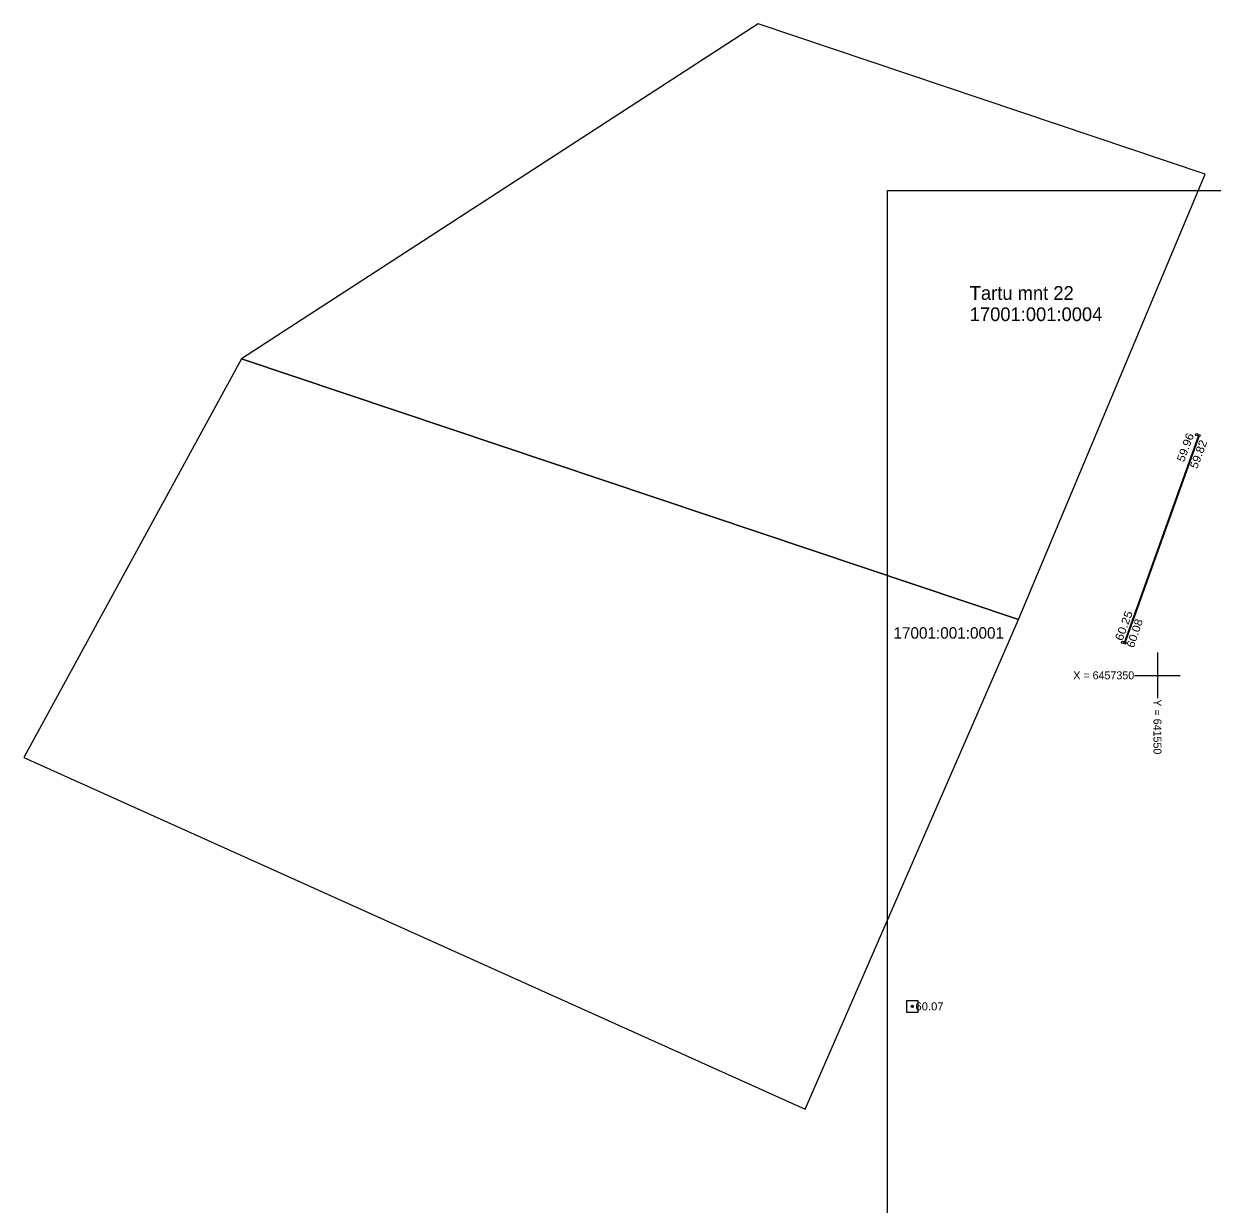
# Model space of a CAD drawing. Extents: x 641451 to 641623, y 6457207 to 6457407.
# Drawn here: x 641450.8 to 641554.8, y 6457303.7 to 6457407 of the extents above; entities that cross this region are included whole.
import ezdxf
from ezdxf.enums import TextEntityAlignment as Align

# ---------------------------------------------------------------- set-up
doc = ezdxf.new("R2010")
doc.units = 0
doc.header["$LTSCALE"] = 0.31
for name, color, linetype, lineweight in [('30', 7, 'Continuous', 35), ('40', 7, 'Continuous', 25), ('59', 7, 'Continuous', 13), ('60', 7, 'Continuous', 13), ('61', 7, 'Continuous', 13), ('63', 7, 'Continuous', 13)]:
    doc.layers.add(name, color=color, linetype=linetype, lineweight=lineweight)
doc.layers.add('58', color=7, linetype='Continuous')

msp = doc.modelspace()

# ---------------------------------------------------------------- linework, layer by layer
at = {"layer": '30'}
msp.add_line((641547.16, 6457352.84), (641553.65, 6457370.99), dxfattribs=at)
at = {"layer": '40'}
for points in [[(641469.89, 6457377.71), (641537.84, 6457354.9), (641554.16, 6457393.85), (641515.09, 6457407.02)], [(641450.84, 6457342.81), (641519.19, 6457312.04), (641537.84, 6457354.9), (641469.89, 6457377.71)]]:
    msp.add_lwpolyline(points, close=True, dxfattribs=at)
at = {"layer": '59'}
for centre in [(641553.436, 6457371.051), (641553.647, 6457370.987), (641546.963, 6457352.885), (641547.161, 6457352.836), (641528.563, 6457321.025)]:
    msp.add_circle(centre, 0.1, dxfattribs=at)
at = {"layer": '60'}
msp.add_lwpolyline([(641529.06, 6457321.52), (641528.06, 6457321.52), (641528.06, 6457320.52), (641529.06, 6457320.52)], close=True, dxfattribs=at)
msp.add_circle((641528.555, 6457321.02), 0.05, dxfattribs=at)
at = {"layer": '61'}
msp.add_lwpolyline([(641526.38, 6457254.92), (641526.38, 6457392.42), (641621.38, 6457392.42), (641621.38, 6457254.92)], close=True, dxfattribs=at)
at = {"layer": '63'}
for p, q in [((641550, 6457352), (641550, 6457348)), ((641548, 6457350), (641552, 6457350))]:
    msp.add_line(p, q, dxfattribs=at)

# ---------------------------------------------------------------- texts
at = {"layer": '58'}
for s, height, p in [('Tartu mnt 22', 1.2, (641533.58, 6457382.86)), ('17001:001:0004', 1.2, (641533.58, 6457381)), ('17001:001:0001', 1, (641526.91, 6457353.21))]:
    msp.add_text(s, height=height, dxfattribs=at).set_placement(p)
at = {"layer": '59'}
for s, rotation, width, p in [(' 59.96', 69.677, 1.1, (641552.22, 6457368.35)), (' 59.82', 69.614, 1.1, (641553.37, 6457367.75)), (' 60.25', 69.614, 1.15, (641546.82, 6457352.68)), (' 60.08', 71.565, 1.1, (641547.84, 6457352.08))]:
    msp.add_text(s, height=0.7, rotation=rotation, dxfattribs=dict(at, width=width)).set_placement(p)
at = {"layer": '59', "width": 1.05}
msp.add_text(' 60.07', height=0.7, dxfattribs=at).set_placement((641528.56, 6457320.68))
at = {"layer": '61'}
msp.add_text('X = 6457350', height=0.7, dxfattribs=at).set_placement((641547.97, 6457349.65), align=Align.RIGHT)
msp.add_text('Y = 641550 ', height=0.7, rotation=270, dxfattribs=at).set_placement((641549.65, 6457347.9))

doc.saveas('drawing.dxf')
